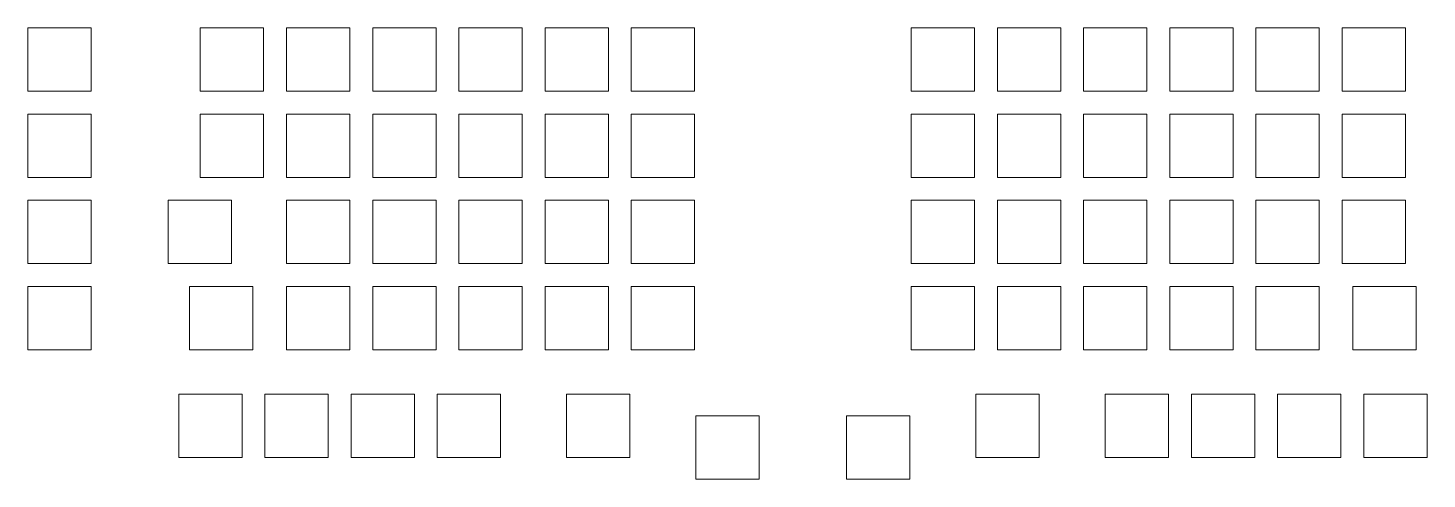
# Model space of a CAD drawing. Extents: x 3 to 312, y 3 to 103.
import ezdxf

# ---------------------------------------------------------------- set-up
doc = ezdxf.new("R2010")
doc.units = 0
doc.layers.get('0').update_dxf_attribs({"lineweight": 5, "true_color": 0xffffff})

msp = doc.modelspace()

# ---------------------------------------------------------------- linework, layer by layer
at = {"color": 0}
for p, q in [((2.61965, 102.508), (16.6192, 102.508)), ((2.61965, 88.5088), (2.61965, 102.508)), ((16.6192, 102.508), (16.6192, 88.5088)), ((40.7197, 102.508), (54.719, 102.508)), ((40.7197, 88.5088), (40.7197, 102.508)), ((54.719, 102.508), (54.719, 88.5088)), ((59.7697, 102.508), (73.769, 102.508)), ((59.7697, 88.5088), (59.7697, 102.508)), ((73.769, 102.508), (73.769, 88.5088)), ((78.8197, 102.508), (92.819, 102.508)), ((78.8197, 88.5088), (78.8197, 102.508)), ((92.819, 102.508), (92.819, 88.5088)), ((97.8683, 102.508), (111.869, 102.508)), ((97.8683, 88.5088), (97.8683, 102.508)), ((111.869, 102.508), (111.869, 88.5088)), ((116.918, 102.508), (130.919, 102.508)), ((116.918, 88.5088), (116.918, 102.508)), ((130.919, 102.508), (130.919, 88.5088)), ((135.97, 102.508), (149.969, 102.508)), ((135.97, 88.5088), (135.97, 102.508)), ((149.969, 102.508), (149.969, 88.5088)), ((197.882, 102.508), (211.882, 102.508)), ((197.882, 88.5088), (197.882, 102.508)), ((211.882, 102.508), (211.882, 88.5088)), ((216.932, 102.508), (230.932, 102.508)), ((216.932, 88.5088), (216.932, 102.508)), ((230.932, 102.508), (230.932, 88.5088)), ((235.982, 102.508), (249.982, 102.508)), ((235.982, 88.5088), (235.982, 102.508)), ((249.982, 102.508), (249.982, 88.5088)), ((255.032, 102.508), (269.032, 102.508)), ((255.032, 88.5088), (255.032, 102.508)), ((269.032, 102.508), (269.032, 88.5088)), ((274.082, 102.508), (288.082, 102.508)), ((274.082, 88.5088), (274.082, 102.508)), ((288.082, 102.508), (288.082, 88.5088)), ((293.132, 102.508), (307.132, 102.508)), ((293.132, 88.5088), (293.132, 102.508)), ((307.132, 102.508), (307.132, 88.5088)), ((16.6192, 88.5088), (2.61965, 88.5088)), ((54.719, 88.5088), (40.7197, 88.5088)), ((73.769, 88.5088), (59.7697, 88.5088)), ((92.819, 88.5088), (78.8197, 88.5088)), ((111.869, 88.5088), (97.8683, 88.5088)), ((130.919, 88.5088), (116.918, 88.5088)), ((149.969, 88.5088), (135.97, 88.5088)), ((211.882, 88.5088), (197.882, 88.5088)), ((230.932, 88.5088), (216.932, 88.5088)), ((249.982, 88.5088), (235.982, 88.5088)), ((269.032, 88.5088), (255.032, 88.5088)), ((288.082, 88.5088), (274.082, 88.5088)), ((307.132, 88.5088), (293.132, 88.5088)), ((2.61965, 83.4581), (16.6192, 83.4581)), ((2.61965, 69.4588), (2.61965, 83.4581)), ((16.6192, 83.4581), (16.6192, 69.4588)), ((40.7197, 83.4581), (54.719, 83.4581)), ((40.7197, 69.4588), (40.7197, 83.4581)), ((54.719, 83.4581), (54.719, 69.4588)), ((59.7697, 83.4581), (73.769, 83.4581)), ((59.7697, 69.4588), (59.7697, 83.4581)), ((73.769, 83.4581), (73.769, 69.4588)), ((78.8197, 83.4581), (92.819, 83.4581)), ((78.8197, 69.4588), (78.8197, 83.4581)), ((92.819, 83.4581), (92.819, 69.4588)), ((97.8683, 83.4581), (111.869, 83.4581)), ((97.8683, 69.4588), (97.8683, 83.4581)), ((111.869, 83.4581), (111.869, 69.4588)), ((116.918, 83.4581), (130.919, 83.4581)), ((116.918, 69.4588), (116.918, 83.4581)), ((130.919, 83.4581), (130.919, 69.4588)), ((135.97, 83.4581), (149.969, 83.4581)), ((135.97, 69.4588), (135.97, 83.4581)), ((149.969, 83.4581), (149.969, 69.4588)), ((197.882, 83.4581), (211.882, 83.4581)), ((197.882, 69.4588), (197.882, 83.4581)), ((211.882, 83.4581), (211.882, 69.4588)), ((216.932, 83.4581), (230.932, 83.4581)), ((216.932, 69.4588), (216.932, 83.4581)), ((230.932, 83.4581), (230.932, 69.4588)), ((235.982, 83.4581), (249.982, 83.4581)), ((235.982, 69.4588), (235.982, 83.4581)), ((249.982, 83.4581), (249.982, 69.4588)), ((255.032, 83.4581), (269.032, 83.4581)), ((255.032, 69.4588), (255.032, 83.4581)), ((269.032, 83.4581), (269.032, 69.4588)), ((274.082, 83.4581), (288.082, 83.4581)), ((274.082, 69.4588), (274.082, 83.4581)), ((288.082, 83.4581), (288.082, 69.4588)), ((293.132, 83.4581), (307.132, 83.4581)), ((293.132, 69.4588), (293.132, 83.4581)), ((307.132, 83.4581), (307.132, 69.4588)), ((16.6192, 69.4588), (2.61965, 69.4588)), ((54.719, 69.4588), (40.7197, 69.4588)), ((73.769, 69.4588), (59.7697, 69.4588)), ((92.819, 69.4588), (78.8197, 69.4588)), ((111.869, 69.4588), (97.8683, 69.4588)), ((130.919, 69.4588), (116.918, 69.4588)), ((149.969, 69.4588), (135.97, 69.4588)), ((211.882, 69.4588), (197.882, 69.4588)), ((230.932, 69.4588), (216.932, 69.4588)), ((249.982, 69.4588), (235.982, 69.4588)), ((269.032, 69.4588), (255.032, 69.4588)), ((288.082, 69.4588), (274.082, 69.4588)), ((307.132, 69.4588), (293.132, 69.4588)), ((2.61965, 64.4081), (16.6192, 64.4081)), ((2.61965, 50.4088), (2.61965, 64.4081)), ((16.6192, 64.4081), (16.6192, 50.4088)), ((33.5759, 64.4081), (47.5753, 64.4081)), ((33.5759, 50.4088), (33.5759, 64.4081)), ((47.5753, 64.4081), (47.5753, 50.4088)), ((59.7697, 64.4081), (73.769, 64.4081)), ((59.7697, 50.4088), (59.7697, 64.4081)), ((73.769, 64.4081), (73.769, 50.4088)), ((78.8197, 64.4081), (92.819, 64.4081)), ((78.8197, 50.4088), (78.8197, 64.4081)), ((92.819, 64.4081), (92.819, 50.4088)), ((97.8697, 64.4081), (111.869, 64.4081)), ((97.8697, 50.4088), (97.8697, 64.4081)), ((111.869, 64.4081), (111.869, 50.4088)), ((116.92, 64.4081), (130.919, 64.4081)), ((116.92, 50.4088), (116.92, 64.4081)), ((130.919, 64.4081), (130.919, 50.4088)), ((135.97, 64.4081), (149.969, 64.4081)), ((135.97, 50.4088), (135.97, 64.4081)), ((149.969, 64.4081), (149.969, 50.4088)), ((197.882, 64.4081), (211.882, 64.4081)), ((197.882, 50.4088), (197.882, 64.4081)), ((211.882, 64.4081), (211.882, 50.4088)), ((216.932, 64.4081), (230.932, 64.4081)), ((216.932, 50.4088), (216.932, 64.4081)), ((230.932, 64.4081), (230.932, 50.4088)), ((235.982, 64.4081), (249.982, 64.4081)), ((235.982, 50.4088), (235.982, 64.4081)), ((249.982, 64.4081), (249.982, 50.4088)), ((255.032, 64.4081), (269.032, 64.4081)), ((255.032, 50.4088), (255.032, 64.4081)), ((269.032, 64.4081), (269.032, 50.4088)), ((274.082, 64.4081), (288.082, 64.4081)), ((274.082, 50.4088), (274.082, 64.4081)), ((288.082, 64.4081), (288.082, 50.4088)), ((293.132, 64.4081), (307.132, 64.4081)), ((293.132, 50.4088), (293.132, 64.4081)), ((307.132, 64.4081), (307.132, 50.4088)), ((16.6192, 50.4088), (2.61965, 50.4088)), ((47.5753, 50.4088), (33.5759, 50.4088)), ((73.769, 50.4088), (59.7697, 50.4088)), ((92.819, 50.4088), (78.8197, 50.4088)), ((111.869, 50.4088), (97.8697, 50.4088)), ((130.919, 50.4088), (116.92, 50.4088)), ((149.969, 50.4088), (135.97, 50.4088)), ((211.882, 50.4088), (197.882, 50.4088)), ((230.932, 50.4088), (216.932, 50.4088)), ((249.982, 50.4088), (235.982, 50.4088)), ((269.032, 50.4088), (255.032, 50.4088)), ((288.082, 50.4088), (274.082, 50.4088)), ((307.132, 50.4088), (293.132, 50.4088)), ((2.61965, 45.3581), (16.6192, 45.3581)), ((2.61965, 31.3586), (2.61965, 45.3581)), ((16.6192, 45.3581), (16.6192, 31.3586)), ((38.3371, 45.3581), (52.3378, 45.3581)), ((38.3371, 31.3586), (38.3371, 45.3581)), ((52.3378, 45.3581), (52.3378, 31.3586)), ((59.7697, 45.3581), (73.769, 45.3581)), ((59.7697, 31.3586), (59.7697, 45.3581)), ((73.769, 45.3581), (73.769, 31.3586)), ((78.8197, 45.3581), (92.819, 45.3581)), ((78.8197, 31.3586), (78.8197, 45.3581)), ((92.819, 45.3581), (92.819, 31.3586)), ((97.8683, 45.3581), (111.869, 45.3581)), ((97.8683, 31.3586), (97.8683, 45.3581)), ((111.869, 45.3581), (111.869, 31.3586)), ((116.918, 45.3581), (130.919, 45.3581)), ((116.918, 31.3586), (116.918, 45.3581)), ((130.919, 45.3581), (130.919, 31.3586)), ((135.97, 45.3581), (149.969, 45.3581)), ((135.97, 31.3586), (135.97, 45.3581)), ((149.969, 45.3581), (149.969, 31.3586)), ((197.882, 45.3581), (211.882, 45.3581)), ((197.882, 31.3586), (197.882, 45.3581)), ((211.882, 45.3581), (211.882, 31.3586)), ((216.932, 45.3581), (230.932, 45.3581)), ((216.932, 31.3586), (216.932, 45.3581)), ((230.932, 45.3581), (230.932, 31.3586)), ((235.982, 45.3581), (249.982, 45.3581)), ((235.982, 31.3586), (235.982, 45.3581)), ((249.982, 45.3581), (249.982, 31.3586)), ((255.032, 45.3581), (269.032, 45.3581)), ((255.032, 31.3586), (255.032, 45.3581)), ((269.032, 45.3581), (269.032, 31.3586)), ((274.082, 45.3581), (288.082, 45.3581)), ((274.082, 31.3586), (274.082, 45.3581)), ((288.082, 45.3581), (288.082, 31.3586)), ((295.512, 45.3581), (309.513, 45.3581)), ((295.512, 31.3586), (295.512, 45.3581)), ((309.513, 45.3581), (309.513, 31.3586)), ((16.6192, 31.3586), (2.61965, 31.3586)), ((52.3378, 31.3586), (38.3371, 31.3586)), ((73.769, 31.3586), (59.7697, 31.3586)), ((92.819, 31.3586), (78.8197, 31.3586)), ((111.869, 31.3586), (97.8683, 31.3586)), ((130.919, 31.3586), (116.918, 31.3586)), ((149.969, 31.3586), (135.97, 31.3586)), ((211.882, 31.3586), (197.882, 31.3586)), ((230.932, 31.3586), (216.932, 31.3586)), ((249.982, 31.3586), (235.982, 31.3586)), ((269.032, 31.3586), (255.032, 31.3586)), ((288.082, 31.3586), (274.082, 31.3586)), ((309.513, 31.3586), (295.512, 31.3586)), ((35.9572, 21.5456), (49.9565, 21.5456)), ((35.9572, 7.54613), (35.9572, 21.5456)), ((49.9565, 21.5456), (49.9565, 7.54613)), ((55.0072, 21.5456), (69.0065, 21.5456)), ((55.0072, 7.54613), (55.0072, 21.5456)), ((69.0065, 21.5456), (69.0065, 7.54613)), ((74.0572, 21.5456), (88.0565, 21.5456)), ((74.0572, 7.54613), (74.0572, 21.5456)), ((88.0565, 21.5456), (88.0565, 7.54613)), ((93.1072, 21.5456), (107.107, 21.5456)), ((93.1072, 7.54613), (93.1072, 21.5456)), ((107.107, 21.5456), (107.107, 7.54613)), ((121.682, 21.5456), (135.682, 21.5456)), ((121.682, 7.54613), (121.682, 21.5456)), ((135.682, 21.5456), (135.682, 7.54613)), ((212.17, 21.5456), (226.169, 21.5456)), ((212.17, 7.54613), (212.17, 21.5456)), ((226.169, 21.5456), (226.169, 7.54613)), ((240.743, 21.5456), (254.744, 21.5456)), ((240.743, 7.54613), (240.743, 21.5456)), ((254.744, 21.5456), (254.744, 7.54613)), ((259.795, 21.5456), (273.794, 21.5456)), ((259.795, 7.54613), (259.795, 21.5456)), ((273.794, 21.5456), (273.794, 7.54613)), ((278.845, 21.5456), (292.844, 21.5456)), ((278.845, 7.54613), (278.845, 21.5456)), ((292.844, 21.5456), (292.844, 7.54613)), ((297.895, 21.5456), (311.894, 21.5456)), ((297.895, 7.54613), (297.895, 21.5456)), ((311.894, 21.5456), (311.894, 7.54613)), ((150.257, 16.7831), (164.257, 16.7831)), ((150.257, 2.78364), (150.257, 16.7831)), ((164.257, 16.7831), (164.257, 2.78364)), ((183.595, 16.7831), (197.594, 16.7831)), ((183.595, 2.78364), (183.595, 16.7831)), ((197.594, 16.7831), (197.594, 2.78364)), ((49.9565, 7.54613), (35.9572, 7.54613)), ((69.0065, 7.54613), (55.0072, 7.54613)), ((88.0565, 7.54613), (74.0572, 7.54613)), ((107.107, 7.54613), (93.1072, 7.54613)), ((135.682, 7.54613), (121.682, 7.54613)), ((226.169, 7.54613), (212.17, 7.54613)), ((254.744, 7.54613), (240.743, 7.54613)), ((273.794, 7.54613), (259.795, 7.54613)), ((292.844, 7.54613), (278.845, 7.54613)), ((311.894, 7.54613), (297.895, 7.54613)), ((164.257, 2.78364), (150.257, 2.78364)), ((197.594, 2.78364), (183.595, 2.78364))]:
    msp.add_line(p, q, dxfattribs=at)

doc.saveas('drawing.dxf')
